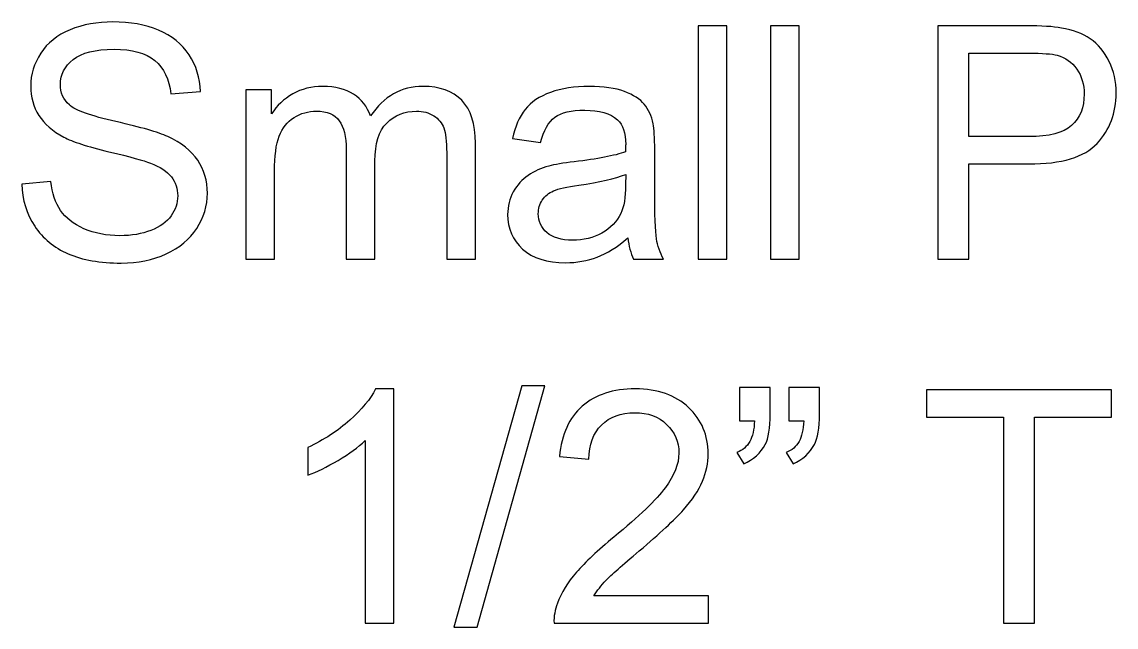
# Model space of a CAD drawing. Header units: millimetres. Extents: x -870 to 610, y 34 to 322.
# Drawn here: x -870.12 to -848.81, y 307.5 to 319.29 of the extents above; entities that cross this region are included whole.
import ezdxf

# ---------------------------------------------------------------- set-up
doc = ezdxf.new("R2010")
doc.units = ezdxf.units.MM
doc.header["$MEASUREMENT"] = 0
doc.layers.add('Layer 1', color=7, linetype='Continuous')

msp = doc.modelspace()

# ---------------------------------------------------------------- linework, layer by layer
at = {"layer": 'Layer 1'}
for points, knots in [([(-870.1219, 316.1266), (-870.1219, 316.1266), (-869.5567, 316.1774), (-869.5567, 316.1774), (-869.5567, 316.1774), (-869.5303, 315.9488), (-869.4678, 315.7615), (-869.3694, 315.6144), (-869.3694, 315.6144), (-869.271, 315.4683), (-869.1186, 315.3498), (-868.9122, 315.2588), (-868.9122, 315.2588), (-868.7058, 315.1688), (-868.473, 315.1233), (-868.2148, 315.1233), (-868.2148, 315.1233), (-867.9851, 315.1233), (-867.783, 315.1572), (-867.6073, 315.226), (-867.6073, 315.226), (-867.4316, 315.2948), (-867.3014, 315.3889), (-867.2157, 315.5085), (-867.2157, 315.5085), (-867.13, 315.6281), (-867.0866, 315.7583), (-867.0866, 315.898), (-867.0866, 315.898), (-867.0866, 316.0398), (-867.1279, 316.1636), (-867.2104, 316.2705), (-867.2104, 316.2705), (-867.293, 316.3764), (-867.4295, 316.4653), (-867.62, 316.5383), (-867.62, 316.5383), (-867.7417, 316.5849), (-868.0116, 316.6589), (-868.4296, 316.7595), (-868.4296, 316.7595), (-868.8477, 316.86), (-869.1398, 316.9542), (-869.307, 317.0431), (-869.307, 317.0431), (-869.5239, 317.1574), (-869.6848, 317.2992), (-869.7906, 317.4675), (-869.7906, 317.4675), (-869.8975, 317.6358), (-869.9504, 317.8252), (-869.9504, 318.0337), (-869.9504, 318.0337), (-869.9504, 318.2644), (-869.8848, 318.4793), (-869.7547, 318.6782), (-869.7547, 318.6782), (-869.6245, 318.8783), (-869.435, 319.0296), (-869.1842, 319.1333), (-869.1842, 319.1333), (-868.9344, 319.237), (-868.6561, 319.2889), (-868.3502, 319.2889), (-868.3502, 319.2889), (-868.0137, 319.2889), (-867.7163, 319.2349), (-867.4591, 319.1259), (-867.4591, 319.1259), (-867.202, 319.018), (-867.004, 318.8582), (-866.8654, 318.6465), (-866.8654, 318.6465), (-866.7268, 318.4359), (-866.6527, 318.1967), (-866.6421, 317.93), (-866.6421, 317.93), (-866.6421, 317.93), (-867.2199, 317.8856), (-867.2199, 317.8856), (-867.2199, 317.8856), (-867.2506, 318.1724), (-867.3554, 318.3893), (-867.5343, 318.5354), (-867.5343, 318.5354), (-867.7131, 318.6825), (-867.9777, 318.7555), (-868.327, 318.7555), (-868.327, 318.7555), (-868.691, 318.7555), (-868.9567, 318.6888), (-869.1228, 318.5555), (-869.1228, 318.5555), (-869.289, 318.4221), (-869.3726, 318.2613), (-869.3726, 318.0729), (-869.3726, 318.0729), (-869.3726, 317.9099), (-869.3133, 317.7755), (-869.1959, 317.6697), (-869.1959, 317.6697), (-869.0794, 317.5649), (-868.7778, 317.4559), (-868.2889, 317.3458), (-868.2889, 317.3458), (-867.7999, 317.2347), (-867.4644, 317.1384), (-867.2824, 317.0558), (-867.2824, 317.0558), (-867.0189, 316.9341), (-866.8231, 316.7807), (-866.6971, 316.5933), (-866.6971, 316.5933), (-866.5712, 316.4071), (-866.5087, 316.1922), (-866.5087, 315.9488), (-866.5087, 315.9488), (-866.5087, 315.7064), (-866.5775, 315.48), (-866.7162, 315.2662), (-866.7162, 315.2662), (-866.8548, 315.0524), (-867.0527, 314.8862), (-867.312, 314.7677), (-867.312, 314.7677), (-867.5713, 314.6492), (-867.8624, 314.5899), (-868.1873, 314.5899), (-868.1873, 314.5899), (-868.5979, 314.5899), (-868.9419, 314.6502), (-869.2191, 314.7698), (-869.2191, 314.7698), (-869.4975, 314.8894), (-869.7144, 315.0693), (-869.8721, 315.3106), (-869.8721, 315.3106), (-870.0309, 315.5509), (-870.1134, 315.8229), (-870.1219, 316.1266)], [0, 0, 0, 0, 0.0277778, 0.0277778, 0.0277778, 0.0277778, 0.0555556, 0.0555556, 0.0555556, 0.0555556, 0.0833333, 0.0833333, 0.0833333, 0.0833333, 0.1111111, 0.1111111, 0.1111111, 0.1111111, 0.1388889, 0.1388889, 0.1388889, 0.1388889, 0.1666667, 0.1666667, 0.1666667, 0.1666667, 0.1944444, 0.1944444, 0.1944444, 0.1944444, 0.2222222, 0.2222222, 0.2222222, 0.2222222, 0.25, 0.25, 0.25, 0.25, 0.2777778, 0.2777778, 0.2777778, 0.2777778, 0.3055556, 0.3055556, 0.3055556, 0.3055556, 0.3333333, 0.3333333, 0.3333333, 0.3333333, 0.3611111, 0.3611111, 0.3611111, 0.3611111, 0.3888889, 0.3888889, 0.3888889, 0.3888889, 0.4166667, 0.4166667, 0.4166667, 0.4166667, 0.4444444, 0.4444444, 0.4444444, 0.4444444, 0.4722222, 0.4722222, 0.4722222, 0.4722222, 0.5, 0.5, 0.5, 0.5, 0.5277778, 0.5277778, 0.5277778, 0.5277778, 0.5555556, 0.5555556, 0.5555556, 0.5555556, 0.5833333, 0.5833333, 0.5833333, 0.5833333, 0.6111111, 0.6111111, 0.6111111, 0.6111111, 0.6388889, 0.6388889, 0.6388889, 0.6388889, 0.6666667, 0.6666667, 0.6666667, 0.6666667, 0.6944444, 0.6944444, 0.6944444, 0.6944444, 0.7222222, 0.7222222, 0.7222222, 0.7222222, 0.75, 0.75, 0.75, 0.75, 0.7777778, 0.7777778, 0.7777778, 0.7777778, 0.8055556, 0.8055556, 0.8055556, 0.8055556, 0.8333333, 0.8333333, 0.8333333, 0.8333333, 0.8611111, 0.8611111, 0.8611111, 0.8611111, 0.8888889, 0.8888889, 0.8888889, 0.8888889, 0.9166667, 0.9166667, 0.9166667, 0.9166667, 0.9444444, 0.9444444, 0.9444444, 0.9444444, 1, 1, 1, 1]), ([(-856.9508, 314.6661), (-856.9508, 314.6661), (-856.9508, 319.2127), (-856.9508, 319.2127), (-856.9508, 319.2127), (-856.9508, 319.2127), (-856.392, 319.2127), (-856.392, 319.2127), (-856.392, 319.2127), (-856.392, 319.2127), (-856.392, 314.6661), (-856.392, 314.6661), (-856.392, 314.6661), (-856.392, 314.6661), (-856.9508, 314.6661), (-856.9508, 314.6661)], [0, 0, 0, 0, 0.2, 0.2, 0.2, 0.2, 0.4, 0.4, 0.4, 0.4, 0.6, 0.6, 0.6, 0.6, 1, 1, 1, 1]), ([(-855.54, 314.6661), (-855.54, 314.6661), (-855.54, 319.2127), (-855.54, 319.2127), (-855.54, 319.2127), (-855.54, 319.2127), (-854.9812, 319.2127), (-854.9812, 319.2127), (-854.9812, 319.2127), (-854.9812, 319.2127), (-854.9812, 314.6661), (-854.9812, 314.6661), (-854.9812, 314.6661), (-854.9812, 314.6661), (-855.54, 314.6661), (-855.54, 314.6661)], [0, 0, 0, 0, 0.2, 0.2, 0.2, 0.2, 0.4, 0.4, 0.4, 0.4, 0.6, 0.6, 0.6, 0.6, 1, 1, 1, 1]), ([(-852.2824, 314.6661), (-852.2824, 314.6661), (-852.2824, 319.2127), (-852.2824, 319.2127), (-852.2824, 319.2127), (-852.2824, 319.2127), (-850.5658, 319.2127), (-850.5658, 319.2127), (-850.5658, 319.2127), (-850.2642, 319.2127), (-850.0335, 319.1979), (-849.8737, 319.1693), (-849.8737, 319.1693), (-849.6504, 319.1323), (-849.463, 319.0614), (-849.3117, 318.9576), (-849.3117, 318.9576), (-849.1604, 318.8529), (-849.0387, 318.7068), (-848.9466, 318.5195), (-848.9466, 318.5195), (-848.8545, 318.3322), (-848.809, 318.1258), (-848.809, 317.9004), (-848.809, 317.9004), (-848.809, 317.5151), (-848.9318, 317.1881), (-849.1784, 316.9214), (-849.1784, 316.9214), (-849.4239, 316.6537), (-849.8694, 316.5203), (-850.5129, 316.5203), (-850.5129, 316.5203), (-850.5129, 316.5203), (-851.6792, 316.5203), (-851.6792, 316.5203), (-851.6792, 316.5203), (-851.6792, 316.5203), (-851.6792, 314.6661), (-851.6792, 314.6661), (-851.6792, 314.6661), (-851.6792, 314.6661), (-852.2824, 314.6661), (-852.2824, 314.6661)], [0, 0, 0, 0, 0.0833333, 0.0833333, 0.0833333, 0.0833333, 0.1666667, 0.1666667, 0.1666667, 0.1666667, 0.25, 0.25, 0.25, 0.25, 0.3333333, 0.3333333, 0.3333333, 0.3333333, 0.4166667, 0.4166667, 0.4166667, 0.4166667, 0.5, 0.5, 0.5, 0.5, 0.5833333, 0.5833333, 0.5833333, 0.5833333, 0.6666667, 0.6666667, 0.6666667, 0.6666667, 0.75, 0.75, 0.75, 0.75, 0.8333333, 0.8333333, 0.8333333, 0.8333333, 1, 1, 1, 1]), ([(-851.6792, 317.0537), (-851.6792, 317.0537), (-850.5044, 317.0537), (-850.5044, 317.0537), (-850.5044, 317.0537), (-850.115, 317.0537), (-849.8398, 317.1257), (-849.6758, 317.2707), (-849.6758, 317.2707), (-849.5128, 317.4157), (-849.4313, 317.6189), (-849.4313, 317.8824), (-849.4313, 317.8824), (-849.4313, 318.0718), (-849.4789, 318.2348), (-849.5752, 318.3703), (-849.5752, 318.3703), (-849.6715, 318.5057), (-849.7985, 318.5957), (-849.9552, 318.6391), (-849.9552, 318.6391), (-850.0568, 318.6655), (-850.2441, 318.6793), (-850.5161, 318.6793), (-850.5161, 318.6793), (-850.5161, 318.6793), (-851.6792, 318.6793), (-851.6792, 318.6793), (-851.6792, 318.6793), (-851.6792, 318.6793), (-851.6792, 317.0537), (-851.6792, 317.0537)], [0, 0, 0, 0, 0.1111111, 0.1111111, 0.1111111, 0.1111111, 0.2222222, 0.2222222, 0.2222222, 0.2222222, 0.3333333, 0.3333333, 0.3333333, 0.3333333, 0.4444444, 0.4444444, 0.4444444, 0.4444444, 0.5555556, 0.5555556, 0.5555556, 0.5555556, 0.6666667, 0.6666667, 0.6666667, 0.6666667, 0.7777778, 0.7777778, 0.7777778, 0.7777778, 1, 1, 1, 1]), ([(-865.7594, 314.6661), (-865.7594, 314.6661), (-865.7594, 317.9618), (-865.7594, 317.9618), (-865.7594, 317.9618), (-865.7594, 317.9618), (-865.2577, 317.9618), (-865.2577, 317.9618), (-865.2577, 317.9618), (-865.2577, 317.9618), (-865.2577, 317.4961), (-865.2577, 317.4961), (-865.2577, 317.4961), (-865.1551, 317.657), (-865.0175, 317.7871), (-864.8461, 317.8845), (-864.8461, 317.8845), (-864.6746, 317.9829), (-864.4799, 318.0316), (-864.2608, 318.0316), (-864.2608, 318.0316), (-864.0174, 318.0316), (-863.8174, 317.9808), (-863.6618, 317.8803), (-863.6618, 317.8803), (-863.5062, 317.7787), (-863.3961, 317.6379), (-863.3326, 317.4559), (-863.3326, 317.4559), (-863.0702, 317.84), (-862.7304, 318.0316), (-862.3113, 318.0316), (-862.3113, 318.0316), (-861.9833, 318.0316), (-861.7303, 317.9416), (-861.5546, 317.7607), (-861.5546, 317.7607), (-861.3779, 317.5797), (-861.289, 317.3014), (-861.289, 316.9256), (-861.289, 316.9256), (-861.289, 316.9256), (-861.289, 314.6661), (-861.289, 314.6661), (-861.289, 314.6661), (-861.289, 314.6661), (-861.8478, 314.6661), (-861.8478, 314.6661), (-861.8478, 314.6661), (-861.8478, 314.6661), (-861.8478, 316.7404), (-861.8478, 316.7404), (-861.8478, 316.7404), (-861.8478, 316.9627), (-861.8668, 317.1236), (-861.9028, 317.222), (-861.9028, 317.222), (-861.9388, 317.3204), (-862.0044, 317.3987), (-862.1007, 317.459), (-862.1007, 317.459), (-862.196, 317.5194), (-862.3082, 317.549), (-862.4362, 317.549), (-862.4362, 317.549), (-862.6691, 317.549), (-862.8617, 317.4717), (-863.0151, 317.3183), (-863.0151, 317.3183), (-863.1686, 317.1638), (-863.2448, 316.9172), (-863.2448, 316.5785), (-863.2448, 316.5785), (-863.2448, 316.5785), (-863.2448, 314.6661), (-863.2448, 314.6661), (-863.2448, 314.6661), (-863.2448, 314.6661), (-863.8036, 314.6661), (-863.8036, 314.6661), (-863.8036, 314.6661), (-863.8036, 314.6661), (-863.8036, 316.805), (-863.8036, 316.805), (-863.8036, 316.805), (-863.8036, 317.0526), (-863.8491, 317.2389), (-863.9401, 317.3627), (-863.9401, 317.3627), (-864.0311, 317.4866), (-864.1804, 317.549), (-864.3867, 317.549), (-864.3867, 317.549), (-864.5434, 317.549), (-864.6884, 317.5077), (-864.8217, 317.4252), (-864.8217, 317.4252), (-864.9551, 317.3426), (-865.0514, 317.222), (-865.1117, 317.0622), (-865.1117, 317.0622), (-865.171, 316.9034), (-865.2006, 316.6738), (-865.2006, 316.3743), (-865.2006, 316.3743), (-865.2006, 316.3743), (-865.2006, 314.6661), (-865.2006, 314.6661), (-865.2006, 314.6661), (-865.2006, 314.6661), (-865.7594, 314.6661), (-865.7594, 314.6661)], [0, 0, 0, 0, 0.0344828, 0.0344828, 0.0344828, 0.0344828, 0.0689655, 0.0689655, 0.0689655, 0.0689655, 0.1034483, 0.1034483, 0.1034483, 0.1034483, 0.137931, 0.137931, 0.137931, 0.137931, 0.1724138, 0.1724138, 0.1724138, 0.1724138, 0.2068966, 0.2068966, 0.2068966, 0.2068966, 0.2413793, 0.2413793, 0.2413793, 0.2413793, 0.2758621, 0.2758621, 0.2758621, 0.2758621, 0.3103448, 0.3103448, 0.3103448, 0.3103448, 0.3448276, 0.3448276, 0.3448276, 0.3448276, 0.3793103, 0.3793103, 0.3793103, 0.3793103, 0.4137931, 0.4137931, 0.4137931, 0.4137931, 0.4482759, 0.4482759, 0.4482759, 0.4482759, 0.4827586, 0.4827586, 0.4827586, 0.4827586, 0.5172414, 0.5172414, 0.5172414, 0.5172414, 0.5517241, 0.5517241, 0.5517241, 0.5517241, 0.5862069, 0.5862069, 0.5862069, 0.5862069, 0.6206897, 0.6206897, 0.6206897, 0.6206897, 0.6551724, 0.6551724, 0.6551724, 0.6551724, 0.6896552, 0.6896552, 0.6896552, 0.6896552, 0.7241379, 0.7241379, 0.7241379, 0.7241379, 0.7586207, 0.7586207, 0.7586207, 0.7586207, 0.7931034, 0.7931034, 0.7931034, 0.7931034, 0.8275862, 0.8275862, 0.8275862, 0.8275862, 0.862069, 0.862069, 0.862069, 0.862069, 0.8965517, 0.8965517, 0.8965517, 0.8965517, 0.9310345, 0.9310345, 0.9310345, 0.9310345, 1, 1, 1, 1]), ([(-858.3171, 315.0789), (-858.5246, 314.9021), (-858.7246, 314.7783), (-858.9162, 314.7053), (-858.9162, 314.7053), (-859.1077, 314.6322), (-859.313, 314.5962), (-859.5332, 314.5962), (-859.5332, 314.5962), (-859.8951, 314.5962), (-860.1735, 314.6841), (-860.3682, 314.8608), (-860.3682, 314.8608), (-860.5629, 315.0365), (-860.6603, 315.2619), (-860.6603, 315.5361), (-860.6603, 315.5361), (-860.6603, 315.6969), (-860.6233, 315.844), (-860.5502, 315.9774), (-860.5502, 315.9774), (-860.4761, 316.1107), (-860.3798, 316.2166), (-860.2613, 316.297), (-860.2613, 316.297), (-860.1417, 316.3774), (-860.0084, 316.4388), (-859.8591, 316.4801), (-859.8591, 316.4801), (-859.7491, 316.5087), (-859.5829, 316.5362), (-859.3617, 316.5637), (-859.3617, 316.5637), (-858.9109, 316.6166), (-858.5775, 316.6812), (-858.3648, 316.7553), (-858.3648, 316.7553), (-858.3627, 316.8315), (-858.3616, 316.8801), (-858.3616, 316.9002), (-858.3616, 316.9002), (-858.3616, 317.1267), (-858.4145, 317.2865), (-858.5203, 317.3797), (-858.5203, 317.3797), (-858.6632, 317.5056), (-858.8759, 317.5681), (-859.1575, 317.5681), (-859.1575, 317.5681), (-859.421, 317.5681), (-859.6157, 317.5215), (-859.7406, 317.4294), (-859.7406, 317.4294), (-859.8665, 317.3373), (-859.9586, 317.1744), (-860.0189, 316.9394), (-860.0189, 316.9394), (-860.0189, 316.9394), (-860.565, 317.0156), (-860.565, 317.0156), (-860.565, 317.0156), (-860.5153, 317.2495), (-860.4338, 317.4389), (-860.3195, 317.5829), (-860.3195, 317.5829), (-860.2052, 317.7268), (-860.0401, 317.8369), (-859.8242, 317.9152), (-859.8242, 317.9152), (-859.6094, 317.9924), (-859.3585, 318.0316), (-859.0749, 318.0316), (-859.0749, 318.0316), (-858.7934, 318.0316), (-858.5637, 317.9988), (-858.387, 317.9321), (-858.387, 317.9321), (-858.2113, 317.8654), (-858.0811, 317.7829), (-857.9986, 317.6824), (-857.9986, 317.6824), (-857.916, 317.5818), (-857.8578, 317.4548), (-857.824, 317.3014), (-857.824, 317.3014), (-857.806, 317.2061), (-857.7964, 317.0347), (-857.7964, 316.7881), (-857.7964, 316.7881), (-857.7964, 316.7881), (-857.7964, 316.0472), (-857.7964, 316.0472), (-857.7964, 316.0472), (-857.7964, 315.5297), (-857.7848, 315.2027), (-857.7615, 315.064), (-857.7615, 315.064), (-857.7393, 314.9254), (-857.6927, 314.7931), (-857.625, 314.6661), (-857.625, 314.6661), (-857.625, 314.6661), (-858.2092, 314.6661), (-858.2092, 314.6661), (-858.2092, 314.6661), (-858.2653, 314.7836), (-858.3013, 314.9212), (-858.3171, 315.0789)], [0, 0, 0, 0, 0.0357143, 0.0357143, 0.0357143, 0.0357143, 0.0714286, 0.0714286, 0.0714286, 0.0714286, 0.1071429, 0.1071429, 0.1071429, 0.1071429, 0.1428571, 0.1428571, 0.1428571, 0.1428571, 0.1785714, 0.1785714, 0.1785714, 0.1785714, 0.2142857, 0.2142857, 0.2142857, 0.2142857, 0.25, 0.25, 0.25, 0.25, 0.2857143, 0.2857143, 0.2857143, 0.2857143, 0.3214286, 0.3214286, 0.3214286, 0.3214286, 0.3571429, 0.3571429, 0.3571429, 0.3571429, 0.3928571, 0.3928571, 0.3928571, 0.3928571, 0.4285714, 0.4285714, 0.4285714, 0.4285714, 0.4642857, 0.4642857, 0.4642857, 0.4642857, 0.5, 0.5, 0.5, 0.5, 0.5357143, 0.5357143, 0.5357143, 0.5357143, 0.5714286, 0.5714286, 0.5714286, 0.5714286, 0.6071429, 0.6071429, 0.6071429, 0.6071429, 0.6428571, 0.6428571, 0.6428571, 0.6428571, 0.6785714, 0.6785714, 0.6785714, 0.6785714, 0.7142857, 0.7142857, 0.7142857, 0.7142857, 0.75, 0.75, 0.75, 0.75, 0.7857143, 0.7857143, 0.7857143, 0.7857143, 0.8214286, 0.8214286, 0.8214286, 0.8214286, 0.8571429, 0.8571429, 0.8571429, 0.8571429, 0.8928571, 0.8928571, 0.8928571, 0.8928571, 0.9285714, 0.9285714, 0.9285714, 0.9285714, 1, 1, 1, 1]), ([(-858.3616, 316.3171), (-858.5648, 316.2346), (-858.8696, 316.1647), (-859.276, 316.1076), (-859.276, 316.1076), (-859.5067, 316.0747), (-859.6697, 316.0377), (-859.7649, 315.9964), (-859.7649, 315.9964), (-859.8602, 315.9552), (-859.9332, 315.8948), (-859.9851, 315.8165), (-859.9851, 315.8165), (-860.0369, 315.7371), (-860.0634, 315.6493), (-860.0634, 315.5519), (-860.0634, 315.5519), (-860.0634, 315.4048), (-860.0073, 315.281), (-859.8941, 315.1826), (-859.8941, 315.1826), (-859.7808, 315.0841), (-859.6157, 315.0344), (-859.3988, 315.0344), (-859.3988, 315.0344), (-859.1839, 315.0344), (-858.9924, 315.081), (-858.8241, 315.1752), (-858.8241, 315.1752), (-858.6569, 315.2683), (-858.533, 315.3964), (-858.4547, 315.5583), (-858.4547, 315.5583), (-858.3944, 315.6842), (-858.3648, 315.8694), (-858.3648, 316.1139), (-858.3648, 316.1139), (-858.3648, 316.1139), (-858.3616, 316.3171), (-858.3616, 316.3171)], [0, 0, 0, 0, 0.0909091, 0.0909091, 0.0909091, 0.0909091, 0.1818182, 0.1818182, 0.1818182, 0.1818182, 0.2727273, 0.2727273, 0.2727273, 0.2727273, 0.3636364, 0.3636364, 0.3636364, 0.3636364, 0.4545455, 0.4545455, 0.4545455, 0.4545455, 0.5454545, 0.5454545, 0.5454545, 0.5454545, 0.6363636, 0.6363636, 0.6363636, 0.6363636, 0.7272727, 0.7272727, 0.7272727, 0.7272727, 0.8181818, 0.8181818, 0.8181818, 0.8181818, 1, 1, 1, 1]), ([(-862.8754, 307.5722), (-862.8754, 307.5722), (-863.4342, 307.5722), (-863.4342, 307.5722), (-863.4342, 307.5722), (-863.4342, 307.5722), (-863.4342, 311.1303), (-863.4342, 311.1303), (-863.4342, 311.1303), (-863.5686, 311.0012), (-863.7453, 310.8731), (-863.9634, 310.7451), (-863.9634, 310.7451), (-864.1814, 310.617), (-864.3782, 310.5207), (-864.5518, 310.4572), (-864.5518, 310.4572), (-864.5518, 310.4572), (-864.5518, 310.997), (-864.5518, 310.997), (-864.5518, 310.997), (-864.2396, 311.143), (-863.9665, 311.3208), (-863.7326, 311.5304), (-863.7326, 311.5304), (-863.4988, 311.7389), (-863.3326, 311.941), (-863.2352, 312.1379), (-863.2352, 312.1379), (-863.2352, 312.1379), (-862.8754, 312.1379), (-862.8754, 312.1379), (-862.8754, 312.1379), (-862.8754, 312.1379), (-862.8754, 307.5722), (-862.8754, 307.5722)], [0, 0, 0, 0, 0.1, 0.1, 0.1, 0.1, 0.2, 0.2, 0.2, 0.2, 0.3, 0.3, 0.3, 0.3, 0.4, 0.4, 0.4, 0.4, 0.5, 0.5, 0.5, 0.5, 0.6, 0.6, 0.6, 0.6, 0.7, 0.7, 0.7, 0.7, 0.8, 0.8, 0.8, 0.8, 1, 1, 1, 1]), ([(-861.7059, 307.496), (-861.7059, 307.496), (-860.3851, 312.195), (-860.3851, 312.195), (-860.3851, 312.195), (-860.3851, 312.195), (-859.9353, 312.195), (-859.9353, 312.195), (-859.9353, 312.195), (-859.9353, 312.195), (-861.2561, 307.496), (-861.2561, 307.496), (-861.2561, 307.496), (-861.2561, 307.496), (-861.7059, 307.496), (-861.7059, 307.496)], [0, 0, 0, 0, 0.2, 0.2, 0.2, 0.2, 0.4, 0.4, 0.4, 0.4, 0.6, 0.6, 0.6, 0.6, 1, 1, 1, 1]), ([(-856.7476, 308.1056), (-856.7476, 308.1056), (-856.7476, 307.5722), (-856.7476, 307.5722), (-856.7476, 307.5722), (-856.7476, 307.5722), (-859.7575, 307.5722), (-859.7575, 307.5722), (-859.7575, 307.5722), (-859.7618, 307.7066), (-859.7396, 307.8357), (-859.6919, 307.9606), (-859.6919, 307.9606), (-859.6147, 308.1649), (-859.4908, 308.367), (-859.3205, 308.5649), (-859.3205, 308.5649), (-859.1501, 308.7628), (-858.9066, 308.9914), (-858.5902, 309.2507), (-858.5902, 309.2507), (-858.0981, 309.6561), (-857.7636, 309.9767), (-857.589, 310.2138), (-857.589, 310.2138), (-857.4133, 310.4509), (-857.3255, 310.6752), (-857.3255, 310.8869), (-857.3255, 310.8869), (-857.3255, 311.1081), (-857.4049, 311.2944), (-857.5636, 311.4468), (-857.5636, 311.4468), (-857.7224, 311.5981), (-857.9298, 311.6743), (-858.1849, 311.6743), (-858.1849, 311.6743), (-858.4547, 311.6743), (-858.6706, 311.5939), (-858.8326, 311.433), (-858.8326, 311.433), (-858.9945, 311.2732), (-859.076, 311.0509), (-859.0781, 310.7663), (-859.0781, 310.7663), (-859.0781, 310.7663), (-859.6496, 310.8234), (-859.6496, 310.8234), (-859.6496, 310.8234), (-859.6104, 311.251), (-859.4623, 311.5769), (-859.2062, 311.8013), (-859.2062, 311.8013), (-858.949, 312.0257), (-858.605, 312.1379), (-858.1722, 312.1379), (-858.1722, 312.1379), (-857.7361, 312.1379), (-857.3901, 312.0172), (-857.1361, 311.7748), (-857.1361, 311.7748), (-856.881, 311.5325), (-856.754, 311.2319), (-856.754, 310.8742), (-856.754, 310.8742), (-856.754, 310.6922), (-856.791, 310.5133), (-856.8662, 310.3376), (-856.8662, 310.3376), (-856.9403, 310.1609), (-857.0641, 309.9757), (-857.2366, 309.7809), (-857.2366, 309.7809), (-857.4102, 309.5873), (-857.697, 309.3195), (-858.097, 308.9808), (-858.097, 308.9808), (-858.4325, 308.6993), (-858.6484, 308.5088), (-858.7437, 308.4083), (-858.7437, 308.4083), (-858.8389, 308.3077), (-858.9172, 308.2072), (-858.9797, 308.1056), (-858.9797, 308.1056), (-858.9797, 308.1056), (-856.7476, 308.1056), (-856.7476, 308.1056)], [0, 0, 0, 0, 0.0434783, 0.0434783, 0.0434783, 0.0434783, 0.0869565, 0.0869565, 0.0869565, 0.0869565, 0.1304348, 0.1304348, 0.1304348, 0.1304348, 0.173913, 0.173913, 0.173913, 0.173913, 0.2173913, 0.2173913, 0.2173913, 0.2173913, 0.2608696, 0.2608696, 0.2608696, 0.2608696, 0.3043478, 0.3043478, 0.3043478, 0.3043478, 0.3478261, 0.3478261, 0.3478261, 0.3478261, 0.3913043, 0.3913043, 0.3913043, 0.3913043, 0.4347826, 0.4347826, 0.4347826, 0.4347826, 0.4782609, 0.4782609, 0.4782609, 0.4782609, 0.5217391, 0.5217391, 0.5217391, 0.5217391, 0.5652174, 0.5652174, 0.5652174, 0.5652174, 0.6086957, 0.6086957, 0.6086957, 0.6086957, 0.6521739, 0.6521739, 0.6521739, 0.6521739, 0.6956522, 0.6956522, 0.6956522, 0.6956522, 0.7391304, 0.7391304, 0.7391304, 0.7391304, 0.7826087, 0.7826087, 0.7826087, 0.7826087, 0.826087, 0.826087, 0.826087, 0.826087, 0.8695652, 0.8695652, 0.8695652, 0.8695652, 0.9130435, 0.9130435, 0.9130435, 0.9130435, 1, 1, 1, 1]), ([(-856.1433, 311.5156), (-856.1433, 311.5156), (-856.1433, 312.1633), (-856.1433, 312.1633), (-856.1433, 312.1633), (-856.1433, 312.1633), (-855.5464, 312.1633), (-855.5464, 312.1633), (-855.5464, 312.1633), (-855.5464, 312.1633), (-855.5464, 311.6489), (-855.5464, 311.6489), (-855.5464, 311.6489), (-855.5464, 311.3737), (-855.5781, 311.1748), (-855.6427, 311.0541), (-855.6427, 311.0541), (-855.7327, 310.8869), (-855.8713, 310.762), (-856.0607, 310.6774), (-856.0607, 310.6774), (-856.0607, 310.6774), (-856.1941, 310.8975), (-856.1941, 310.8975), (-856.1941, 310.8975), (-856.0819, 310.943), (-855.9994, 311.0139), (-855.9443, 311.1123), (-855.9443, 311.1123), (-855.8893, 311.2097), (-855.8586, 311.3441), (-855.8523, 311.5156), (-855.8523, 311.5156), (-855.8523, 311.5156), (-856.1433, 311.5156), (-856.1433, 311.5156)], [0, 0, 0, 0, 0.1, 0.1, 0.1, 0.1, 0.2, 0.2, 0.2, 0.2, 0.3, 0.3, 0.3, 0.3, 0.4, 0.4, 0.4, 0.4, 0.5, 0.5, 0.5, 0.5, 0.6, 0.6, 0.6, 0.6, 0.7, 0.7, 0.7, 0.7, 0.8, 0.8, 0.8, 0.8, 1, 1, 1, 1]), ([(-855.1844, 311.5156), (-855.1844, 311.5156), (-855.1844, 312.1633), (-855.1844, 312.1633), (-855.1844, 312.1633), (-855.1844, 312.1633), (-854.5875, 312.1633), (-854.5875, 312.1633), (-854.5875, 312.1633), (-854.5875, 312.1633), (-854.5875, 311.6489), (-854.5875, 311.6489), (-854.5875, 311.6489), (-854.5875, 311.3737), (-854.6193, 311.1748), (-854.6839, 311.0541), (-854.6839, 311.0541), (-854.7738, 310.8869), (-854.9125, 310.762), (-855.1019, 310.6774), (-855.1019, 310.6774), (-855.1019, 310.6774), (-855.2352, 310.8975), (-855.2352, 310.8975), (-855.2352, 310.8975), (-855.1231, 310.943), (-855.0405, 311.0139), (-854.9855, 311.1123), (-854.9855, 311.1123), (-854.9304, 311.2097), (-854.8998, 311.3441), (-854.8934, 311.5156), (-854.8934, 311.5156), (-854.8934, 311.5156), (-855.1844, 311.5156), (-855.1844, 311.5156)], [0, 0, 0, 0, 0.1, 0.1, 0.1, 0.1, 0.2, 0.2, 0.2, 0.2, 0.3, 0.3, 0.3, 0.3, 0.4, 0.4, 0.4, 0.4, 0.5, 0.5, 0.5, 0.5, 0.6, 0.6, 0.6, 0.6, 0.7, 0.7, 0.7, 0.7, 0.8, 0.8, 0.8, 0.8, 1, 1, 1, 1]), ([(-851.0008, 307.5722), (-851.0008, 307.5722), (-851.0008, 311.5854), (-851.0008, 311.5854), (-851.0008, 311.5854), (-851.0008, 311.5854), (-852.4994, 311.5854), (-852.4994, 311.5854), (-852.4994, 311.5854), (-852.4994, 311.5854), (-852.4994, 312.1188), (-852.4994, 312.1188), (-852.4994, 312.1188), (-852.4994, 312.1188), (-848.899, 312.1188), (-848.899, 312.1188), (-848.899, 312.1188), (-848.899, 312.1188), (-848.899, 311.5854), (-848.899, 311.5854), (-848.899, 311.5854), (-848.899, 311.5854), (-850.3976, 311.5854), (-850.3976, 311.5854), (-850.3976, 311.5854), (-850.3976, 311.5854), (-850.3976, 307.5722), (-850.3976, 307.5722), (-850.3976, 307.5722), (-850.3976, 307.5722), (-851.0008, 307.5722), (-851.0008, 307.5722)], [0, 0, 0, 0, 0.1111111, 0.1111111, 0.1111111, 0.1111111, 0.2222222, 0.2222222, 0.2222222, 0.2222222, 0.3333333, 0.3333333, 0.3333333, 0.3333333, 0.4444444, 0.4444444, 0.4444444, 0.4444444, 0.5555556, 0.5555556, 0.5555556, 0.5555556, 0.6666667, 0.6666667, 0.6666667, 0.6666667, 0.7777778, 0.7777778, 0.7777778, 0.7777778, 1, 1, 1, 1])]:
    msp.add_open_spline(points, degree=3, knots=knots, dxfattribs=at)

doc.saveas('drawing.dxf')
